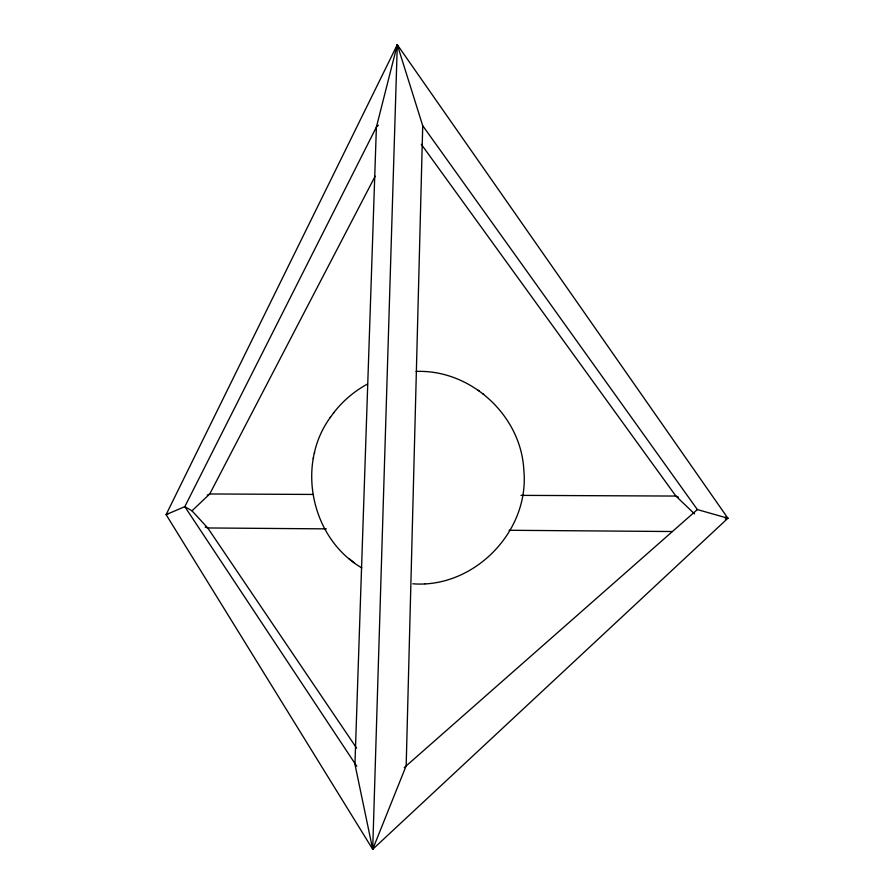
<?xml version="1.0" encoding="UTF-8"?>
<svg xmlns="http://www.w3.org/2000/svg" width="894" height="894" viewBox="0 0 894 894"><rect width="100%" height="100%" fill="white"/><g stroke="black" fill="none" stroke-linecap="round" stroke-linejoin="round"><path stroke-width="1.34" d="M422.717 125.708L406.178 765.745L372.709 849.3L166.105 514.62L397.294 44.7L727.895 518.241L372.709 849.3L354.94 764.236L376.396 127.082L397.294 44.7L422.717 125.708L697.354 509.569L727.895 518.241L725.257 518.922M372.709 849.3L397.294 44.7L397.551 47.46M330.556 417.096C295.646 464.433 311.067 538.311 361.824 567.913M313.302 458.611L313.526 457.572M314.409 453.414L314.632 452.42M375.156 176.196L209.744 493.969L191.987 510.82L184.812 506.652L166.105 514.62L168.597 513.435M412.782 583.793C474.111 588.587 529.863 531.282 523.828 470.233C521.28 415.576 470.769 369.244 416.123 371.435M333.406 413.184C342.525 401.149 354.292 391.181 367.579 384.007M330.199 417.587L333.719 412.749M404.222 767.655L697.354 509.569M378.385 125.227L376.396 127.082L184.812 506.652L356.773 766.259M207.252 495.153L209.744 493.969L313.023 494.438M424.795 583.659L425.376 583.603M520.978 495.365L675.898 496.058L678.434 497.142M326.332 528.868L207.754 527.963L205.162 527.125M509.066 530.276L672.277 531.528M725.358 517.157L727.895 518.241M478.256 390.265L479.262 390.991M482.626 393.494L483.665 394.243M348.928 558.526L354.37 562.84M694.515 513.871L675.898 496.058L421.32 144.314M191.987 510.82L207.754 527.963L356.65 748.177"/></g></svg>
